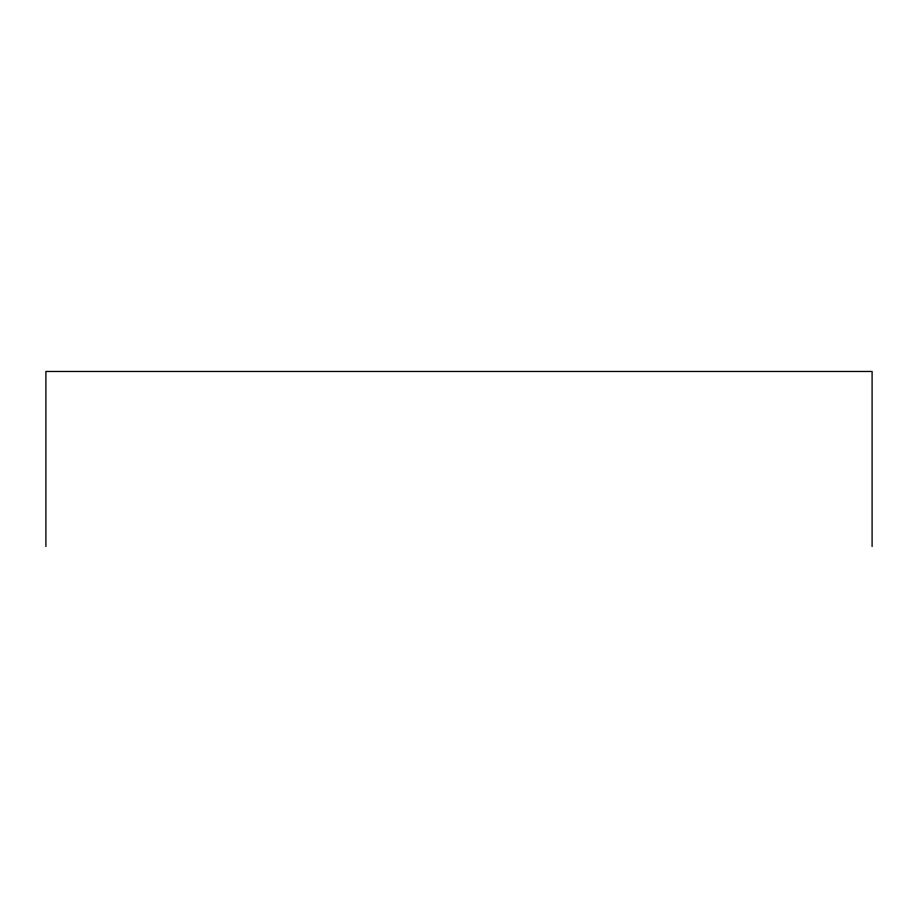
<?xml version="1.0" encoding="UTF-8"?>
<svg xmlns="http://www.w3.org/2000/svg" width="918" height="918" viewBox="0 0 918 918"><rect width="100%" height="100%" fill="white"/><g stroke="black" fill="none" stroke-linecap="round" stroke-linejoin="round"><path stroke-width="1.38" d="M872.1 546.531L872.1 371.469L45.9 371.469L45.9 546.531"/></g></svg>
